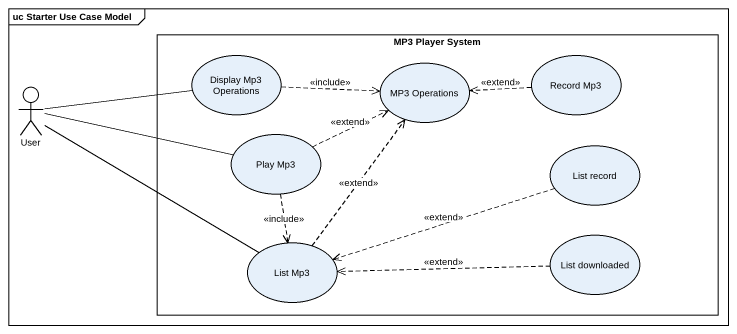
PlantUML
@startuml
mainframe uc Starter Use Case Model
rectangle "MP3 Player System" as MP3_Player_System {
  usecase "Display Mp3 Operations" as Display_Mp3_Operations
  usecase "MP3 Operations" as MP3_Operations
  usecase "Record Mp3" as Record_Mp3
  usecase "Play Mp3" as Play_Mp3
  usecase "List record" as List_record
  usecase "List Mp3" as List_Mp3
  usecase "List downloaded" as List_downloaded
}
actor User
User -right- Display_Mp3_Operations
User -right- Play_Mp3
User -right- List_Mp3
Display_Mp3_Operations .right.> MP3_Operations : <<include>>
Record_Mp3 .left.> MP3_Operations : <<extend>>
Play_Mp3 .right.> MP3_Operations : <<extend>>
Play_Mp3 ..> List_Mp3 : <<include>>
List_record .left.> List_Mp3 : <<extend>>
List_Mp3 .up.> MP3_Operations : <<extend>>
List_downloaded .left.> List_Mp3 : <<extend>>
@enduml
